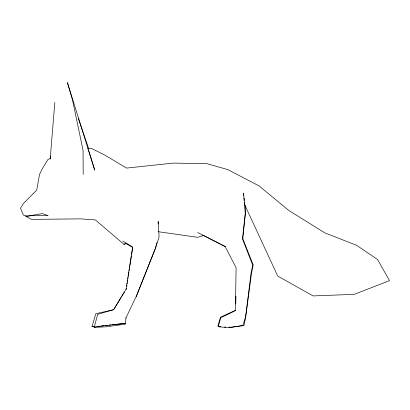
<?xml version="1.0" encoding="UTF-8"?>
<svg xmlns="http://www.w3.org/2000/svg" width="410" height="410" viewBox="0 0 410 410"><rect width="100%" height="100%" fill="white"/><g stroke="black" fill="none" stroke-linecap="round" stroke-linejoin="round"><path stroke-width="0.61" d="M235.776 303.902L235.95 296.24M158.05 223.906L158.198 221.359L159.07 236.959L155.451 248.521L136.197 296.42L125.844 318.139M125.993 317.714L125.383 324.187L105.903 326.801L94.192 327.395L97.667 314.337L113.693 309.601L121.14 297.44M50.174 159.121L54.832 102.433M50.276 158.614L50.614 156.077M243.304 194.96L243.555 193.1L245.267 213.692L242.494 238.902L252.724 265.255L251.094 272.799L245.585 316.956L242.884 325.427L231.563 327.313L226.546 327.477L218.714 326.801L218.33 326.304L220.8 317.765L235.442 310.606L236.098 267.704L225.172 246.635L197.687 232.521M126.254 289.506L126.449 288.25M126.736 286.37L126.931 285.114M127.12 283.858L127.315 282.603M127.505 281.347L127.7 280.091M127.894 278.831L128.084 277.575M128.279 276.319L128.95 271.927M129.145 270.672L129.334 269.416M129.529 268.155L129.724 266.9M129.914 265.644L131.359 256.224M131.548 254.969L132.609 248.065M155.231 248.557L156.097 245.58M156.446 244.391L156.968 242.602M94.51 326.667L91.973 326.724L95.868 313.681L113.155 309.873M136.212 296.881L154.995 249.147M113.693 309.601L126.049 289.152L132.671 247.071L122.805 241.054M121.78 296.379L123.067 294.262M123.389 293.729L124.466 292.145M235.627 310.288L220.452 317.186L217.869 326.073L218.294 326.442L220.764 326.647M50.379 158.46L48.016 159.423L42.855 167.741L39.55 174.337L36.736 190.04L23.349 203.591L20.5 208.183L23.344 215.04L27.07 216.26L42.297 213.605L48.083 215.65L31.201 215.732L25.507 216.147L31.514 219.37L80.785 218.868L95.33 219.929L123.963 244.324L126.321 243.432M123.963 244.324L126.915 243.202M203.79 235.391L197.702 237.318L158.188 231.711M94.192 327.395L97.011 326.529L100.183 326.17M101.449 326.027L103.986 325.74M105.257 325.596L107.794 325.309M109.06 325.166L110.966 324.951M112.232 324.807L125.552 323.3L97.011 326.529M91.973 326.724L95.048 326.539M87.504 148.369L91.204 148.302L104.35 154.816L126.521 168.085L173.389 163.093L207.055 163.708L227.688 169.571L259.038 185.889L288.773 210.438L324.935 232.931L356.495 245.241L377.548 259.499L389.5 280.624L354.337 294.329L313.091 295.928L277.719 276.053L244.888 205.149L244.55 202.197M228.882 327.149L231.435 327.18L243.981 325.596L245.733 316.704L251.581 272.676L253.226 265.024L242.802 238.728L245.329 213.589L245.267 205.487M224.475 326.965L225.71 327.067M202.914 235.15L220.452 244.006M221.579 244.58L225.541 246.579M125.788 243.427L132.707 247.435M78.412 118.598L88.719 148.83M88.442 149.942L94.72 170.109L67.389 82.523L72.626 100.429L83.051 150.398L83.179 174.414M244.078 198.066L244.35 200.428M243.683 194.35L243.817 195.601"/></g></svg>
